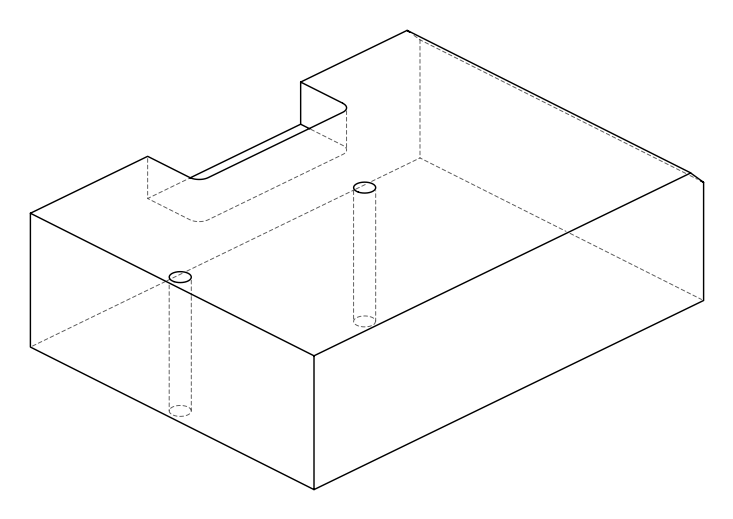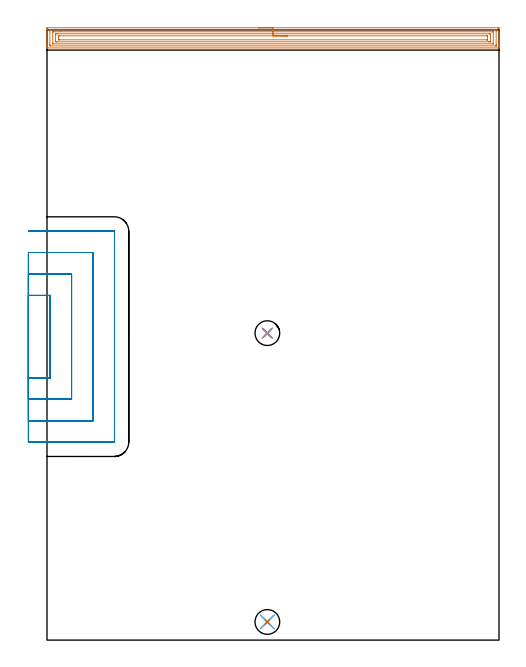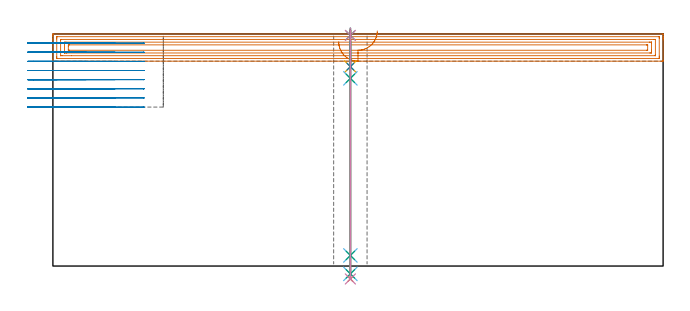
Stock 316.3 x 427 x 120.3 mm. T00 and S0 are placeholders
(PLAN: 10 operations, 8 tool changes, 37.1 min)
(1 AREA_MILL | FG_CHAMFER_SURFACE | UGT0205_001 | 12.97 min | 31442 mm3)
(2 MILL_SLOT | SLOT_PARTIAL_RECTANGULAR | UGT0201_094 | Follow Part, ap 5, ae 75% | 21.72 min | 361948 mm3)
(3 SPOT_DRILL | STEP1HOLE | NXT0321_9005460120000 | 0.03 min | 9 mm3)
(4 SPOT_DRILL_1 | STEP1HOLE_1 | NXT0321_9005460120000 | 0.03 min | 4 mm3)
(5 DRILL_BLIND_HOLE_INTO_CENTER | STEP1HOLE | NXT0301_084 | 0.08 min | 1536 mm3)
(6 GUN_DRILL_THROUGH_HOLE | STEP1HOLE | UGT0307_008 | 0.6 min | 9898 mm3)
(7 DRILL_TO_ENLARGE_THROUGH_HOLE | STEP1HOLE | UGT0301_244 | 0.52 min | 16799 mm3)
(8 DRILL_BLIND_HOLE_INTO_CENTER_1 | STEP1HOLE_1 | NXT0301_084 | 0.08 min | 1543 mm3)
(9 GUN_DRILL_THROUGH_HOLE_1 | STEP1HOLE_1 | UGT0307_008 | 0.6 min | 9918 mm3)
(10 DRILL_TO_ENLARGE_THROUGH_HOLE_1 | STEP1HOLE_1 | UGT0301_244 | 0.52 min | 16754 mm3)
(TOOL UGT0205_001 | Chamfer Mill 20 x 3 x 45 deg. | D20 FL50 Z2)
(TOOL UGT0201_094 | End mill 20 mm | D20 FL38 Z4)
(TOOL NXT0321_9005460120000 | NC Spot Drill, 142deg, 12mm, Carbide, Uncoated | D12 PA142 FL30 Z2)
(TOOL NXT0301_084 | Carbide Drill 11.3mm [860.1-1130-034A1-MM 2214] | D11.3 PA140 FL55 Z2)
(TOOL UGT0307_008 | Gun Drill 11 mm | D11 PA130 FL24 Z1)
(TOOL UGT0301_244 | Twist Drill 17.3 mm | D17.3 PA118 FL130 Z2)
(OP 1 AREA_MILL)
G17 G21 G94 G90
T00 M6
G54
G17 G0 G90 X148.15 Y428.5 S1061 M3
G43 Z130.3 H0
Z116.2
G94 G1 X148.188 Z115.328 F250.
X148.302 Z114.463
X148.491 Z113.612
X148.753 Z112.78
X149.087 Z111.974
X149.49 Z111.2
X149.958 Z110.464
X150.49 Z109.772
X151.079 Z109.129
X151.722 Z108.54
X152.414 Z108.008
X153.15 Z107.54
X153.924 Z107.137
X154.73 Z106.803
X155.562 Z106.541
X156.414 Z106.352
X157.278 Z106.238
X158.15 Z106.2
X315.693
X316.14 Y428.496 Z106.202
X316.29 Y428.492 Z106.206
X316.3 Y428.338 Z106.359
Y417.486 Z117.208
Y416.923 Z117.774
Y416.605 Z118.091
Y416.042 Z118.654
Y415.724 Z118.97
Y414.719 Z119.98
X316.29 Y414.406 Z120.293
X316.139 Y414.4 Z120.3
X0.161
X0.01 Y414.406 Z120.293
X0. Y414.72 Z119.979
Y415.088 Z119.611
Y415.724 Z118.97
Y416.923 Z117.774
Y417.486 Z117.208
Y427.775 Z106.922
X0.003 Y428.057 Z106.641
X0.01 Y428.492 Z106.206
X0.162 Y428.496 Z106.202
X0.607 Y428.5 Z106.2
X158.15
Y427.086 Z107.614
X313.907 Y427.085 Z107.615
X314. Y427.084 Z107.616
X314.268 Y427.079 Z107.621
X314.29 Y426.992 Z107.708
X314.297 Y426.792 Z107.908
X314.299 Y426.295 Z108.405
X314.3 Y425.908 Z108.792
Y416.605 Z118.095
X314.298 Y416.219 Z118.481
X314.29 Y415.831 Z118.869
X314.287 Y415.82 Z118.88
X314.282 Y415.818 Z118.882
X314.258 Y415.816 Z118.884
X314.208 Y415.815 Z118.885
X314.108 Y415.814 Z118.886
X2.393 Y415.815 Z118.885
X2.3 Y415.816 Z118.884
X2.032 Y415.821 Z118.879
X2.01 Y415.908 Z118.792
X2.004 Y416.108 Z118.592
X2.001 Y416.605 Z118.095
X2. Y416.993 Z117.707
Y426.295 Z108.405
X2.002 Y426.681 Z108.019
X2.01 Y427.069 Z107.631
X2.013 Y427.08 Z107.62
X2.019 Y427.082 Z107.618
X2.042 Y427.084 Z107.616
X2.092 Y427.085 Z107.615
X2.192 Y427.086 Z107.614
X158.15
Y425.672 Z109.028
X312.122 Y425.671 Z109.029
X312.209 Y425.669 Z109.031
X312.277 Y425.666 Z109.034
X312.29 Y425.664 Z109.036
X312.294 Y425.639 Z109.061
X312.297 Y425.589 Z109.111
X312.299 Y425.414 Z109.286
X312.3 Y425.239 Z109.461
X312.299 Y417.312 Z117.388
X312.293 Y417.253 Z117.447
X312.29 Y417.236 Z117.464
X312.283 Y417.234 Z117.466
X312.253 Y417.231 Z117.469
X312.122 Y417.23 Z117.47
X311.491 Y417.229 Z117.471
X4.178
X4.091 Y417.231 Z117.469
X4.023 Y417.234 Z117.466
X4.01 Y417.236 Z117.464
X4.006 Y417.261 Z117.439
X4.003 Y417.311 Z117.389
X4.001 Y417.486 Z117.214
X4. Y417.662 Z117.038
X4.001 Y425.588 Z109.112
X4.007 Y425.647 Z109.053
X4.01 Y425.664 Z109.036
X4.017 Y425.666 Z109.034
X4.048 Y425.669 Z109.031
X4.178 Y425.671 Z109.029
X4.809 Y425.672 Z109.028
X9.601
X158.15
Y424.257 Z110.443
X309.444
X309.725 Y424.256 Z110.444
X310.177 Y424.252 Z110.448
X310.275 Y424.251 Z110.449
X310.29 Y424.079 Z110.621
X310.3 Y423.689 Z111.011
Y423.652 Z111.048
Y422.808 Z111.892
Y419.285 Z115.415
X310.298 Y418.826 Z115.874
X310.296 Y418.72 Z115.98
X310.292 Y418.668 Z116.032
X310.288 Y418.65 Z116.05
X310.261 Y418.648 Z116.052
X310.055 Y418.645 Z116.055
X309.444 Y418.643 Z116.057
X309.165
X6.856
X6.575 Y418.644 Z116.056
X6.123 Y418.648 Z116.052
X6.025 Y418.65 Z116.05
X6.01 Y418.821 Z115.879
X6. Y419.211 Z115.489
Y419.248 Z115.452
Y423.616 Z111.084
X6.001 Y424.074 Z110.626
X6.004 Y424.18 Z110.52
X6.008 Y424.232 Z110.468
X6.012 Y424.25 Z110.45
X6.039 Y424.252 Z110.448
X6.245 Y424.255 Z110.445
X6.856 Y424.257 Z110.443
X7.135
X158.15
Y422.843 Z111.857
X307.805
X307.95 Y422.842 Z111.858
X308.241 Y422.837 Z111.863
X308.293 Y422.834 Z111.866
X308.295 Y422.829 Z111.871
X308.298 Y422.811 Z111.889
X308.3 Y420.377 Z114.323
Y420.129 Z114.571
X308.298 Y420.089 Z114.611
X308.295 Y420.071 Z114.629
X308.292 Y420.066 Z114.634
X308.241 Y420.064 Z114.636
X307.951 Y420.058 Z114.642
X307.805 Y420.057 Z114.643
X307.732
X8.568
X8.422 Y420.059 Z114.641
X8.132 Y420.064 Z114.636
X8.009 Y420.07 Z114.63
X8.006 Y420.087 Z114.613
X8.003 Y420.129 Z114.571
X8. Y420.761 Z113.939
Y422.523 Z112.177
Y422.771 Z111.929
X8.002 Y422.811 Z111.889
X8.005 Y422.829 Z111.871
X8.007 Y422.834 Z111.866
X8.06 Y422.837 Z111.863
X8.35 Y422.842 Z111.858
X8.495 Y422.843 Z111.857
X8.568
X158.15
X159.022 Z111.895
X159.886 Z112.009
X160.738 Z112.198
X161.57 Z112.46
X162.376 Z112.794
X163.15 Z113.197
X163.886 Z113.665
X164.578 Z114.196
X165.221 Z114.786
X165.81 Z115.429
X166.342 Z116.121
X166.81 Z116.857
X167.213 Z117.631
X167.547 Z118.437
X167.809 Z119.269
X167.998 Z120.12
X168.112 Z120.985
X168.15 Z121.857
G0 Z130.3
M5
M2
(OP 2 MILL_SLOT)
G17 G21 G94 G90
T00 M6
G54
G17 G0 G90 X-13. Y183.5 S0 M3
G43 Z130.3 H0
Z115.562
G94 G1 X-10. F250.
X2.2 F500.
Y241.2
X-10.
X-13. F250.
Y168.5
X-10.
X17.2 F500.
Y256.2
X-10.
X-13. F250.
Y153.5
X-10.
X32.2 F500.
Y271.2
X-10.
X-13. F250.
Y138.5
X-10.
X47.1 F500.
X47.155 Y138.505
X47.195 Y138.545
X47.2 Y138.6
Y286.1
X47.195 Y286.155
X47.155 Y286.195
X47.1 Y286.2
X-10.
X-13. F250.
G0 Y183.5 Z110.825
G1 X-10.
X2.2 F500.
Y241.2
X-10.
X-13. F250.
Y168.5
X-10.
X17.2 F500.
Y256.2
X-10.
X-13. F250.
Y153.5
X-10.
X32.2 F500.
Y271.2
X-10.
X-13. F250.
Y138.5
X-10.
X47.1 F500.
X47.155 Y138.505
X47.195 Y138.545
X47.2 Y138.6
Y286.1
X47.195 Y286.155
X47.155 Y286.195
X47.1 Y286.2
X-10.
X-13. F250.
G0 Y183.5 Z106.087
G1 X-10.
X2.2 F500.
Y241.2
X-10.
X-13. F250.
Y168.5
X-10.
X17.2 F500.
Y256.2
X-10.
X-13. F250.
Y153.5
X-10.
X32.2 F500.
Y271.2
X-10.
X-13. F250.
Y138.5
X-10.
X47.1 F500.
X47.155 Y138.505
X47.195 Y138.545
X47.2 Y138.6
Y286.1
X47.195 Y286.155
X47.155 Y286.195
X47.1 Y286.2
X-10.
X-13. F250.
G0 Y183.5 Z101.35
G1 X-10.
X2.2 F500.
Y241.2
X-10.
X-13. F250.
Y168.5
X-10.
X17.2 F500.
Y256.2
X-10.
X-13. F250.
Y153.5
X-10.
X32.2 F500.
Y271.2
X-10.
X-13. F250.
Y138.5
X-10.
X47.1 F500.
X47.155 Y138.505
X47.195 Y138.545
X47.2 Y138.6
Y286.1
X47.195 Y286.155
X47.155 Y286.195
X47.1 Y286.2
X-10.
X-13. F250.
G0 Y183.5 Z96.612
G1 X-10.
X2.2 F500.
Y241.2
X-10.
X-13. F250.
Y168.5
X-10.
X17.2 F500.
Y256.2
X-10.
X-13. F250.
Y153.5
X-10.
X32.2 F500.
Y271.2
X-10.
X-13. F250.
Y138.5
X-10.
X47.1 F500.
X47.155 Y138.505
X47.195 Y138.545
X47.2 Y138.6
Y286.1
X47.195 Y286.155
X47.155 Y286.195
X47.1 Y286.2
X-10.
X-13. F250.
G0 Y183.5 Z91.875
G1 X-10.
X2.2 F500.
Y241.2
X-10.
X-13. F250.
Y168.5
X-10.
X17.2 F500.
Y256.2
X-10.
X-13. F250.
Y153.5
X-10.
X32.2 F500.
Y271.2
X-10.
X-13. F250.
Y138.5
X-10.
X47.1 F500.
X47.155 Y138.505
X47.195 Y138.545
X47.2 Y138.6
Y286.1
X47.195 Y286.155
X47.155 Y286.195
X47.1 Y286.2
X-10.
X-13. F250.
G0 Y183.5 Z87.137
G1 X-10.
X2.2 F500.
Y241.2
X-10.
X-13. F250.
Y168.5
X-10.
X17.2 F500.
Y256.2
X-10.
X-13. F250.
Y153.5
X-10.
X32.2 F500.
Y271.2
X-10.
X-13. F250.
Y138.5
X-10.
X47.1 F500.
X47.155 Y138.505
X47.195 Y138.545
X47.2 Y138.6
Y286.1
X47.195 Y286.155
X47.155 Y286.195
X47.1 Y286.2
X-10.
X-13. F250.
G0 Y183.5 Z82.4
G1 X-10.
X2.2 F500.
Y241.2
X-10.
X-13. F250.
Y168.5
X-10.
X17.2 F500.
Y256.2
X-10.
X-13. F250.
Y153.5
X-10.
X32.2 F500.
Y271.2
X-10.
X-13. F250.
Y138.5
X-10.
X47.1 F500.
X47.155 Y138.505
X47.195 Y138.545
X47.2 Y138.6
Y286.1
X47.195 Y286.155
X47.155 Y286.195
X47.1 Y286.2
X-10.
X-13. F250.
G0 Z130.3
M5
M2
(OP 3 SPOT_DRILL)
G17 G21 G94 G90
T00 M6
G54
G17 G0 G90 X154.2 Y12.7 S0 M3
G43 Z130.3 H0
G94 G81 G98 Z119.555 F250. R123.3
G80
M5
M2
(OP 4 SPOT_DRILL_1)
G17 G21 G94 G90
T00 M6
G54
G17 G0 G90 X154.2 Y214.8 S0 M3
G43 Z130.3 H0
G94 G81 G98 Z119.555 F250. R123.3
G80
M5
M2
(OP 5 DRILL_BLIND_HOLE_INTO_CENTER)
G17 G21 G94 G90
T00 M6
G54
G17 G0 G90 X154.2 Y12.7 S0 M3
G43 Z130.3 H1
G94 G81 G98 Z103.35 F250. R122.3
G80
M5
M2
(OP 6 GUN_DRILL_THROUGH_HOLE)
G17 G21 G94 G90
T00 M6
G54
G17 G0 G90 X154.2 Y12.7 M8
G43 Z130.3 H0
Z116.381
S716 M3
G94 G1 Z97.287 F125. M26
G4 X.084
Z5.5 F250.
G4 X.084
Z-4.065 F125.
G4 X.084
M5
M9
G0 Z116.381
Z130.3
M2
(OP 7 DRILL_TO_ENLARGE_THROUGH_HOLE)
G17 G21 G94 G90
T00 M6
G54
G17 G0 G90 X154.2 Y12.7 S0 M3
G43 Z130.3 H0
G94 G73 G98 Z-6.697 F250. Q15.875 R122.3
G80
M5
M2
(OP 8 DRILL_BLIND_HOLE_INTO_CENTER_1)
G17 G21 G94 G90
T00 M6
G54
G17 G0 G90 X154.2 Y214.8 S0 M3
G43 Z130.3 H1
G94 G81 G98 Z103.35 F250. R122.3
G80
M5
M2
(OP 9 GUN_DRILL_THROUGH_HOLE_1)
G17 G21 G94 G90
T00 M6
G54
G17 G0 G90 X154.2 Y214.8 M8
G43 Z130.3 H0
Z116.381
S716 M3
G94 G1 Z97.287 F125. M26
G4 X.084
Z5.5 F250.
G4 X.084
Z-4.065 F125.
G4 X.084
M5
M9
G0 Z116.381
Z130.3
M2
(OP 10 DRILL_TO_ENLARGE_THROUGH_HOLE_1)
G17 G21 G94 G90
T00 M6
G54
G17 G0 G90 X154.2 Y214.8 S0 M3
G43 Z130.3 H0
G94 G73 G98 Z-6.697 F250. Q15.875 R122.3
G80
M5
M2
